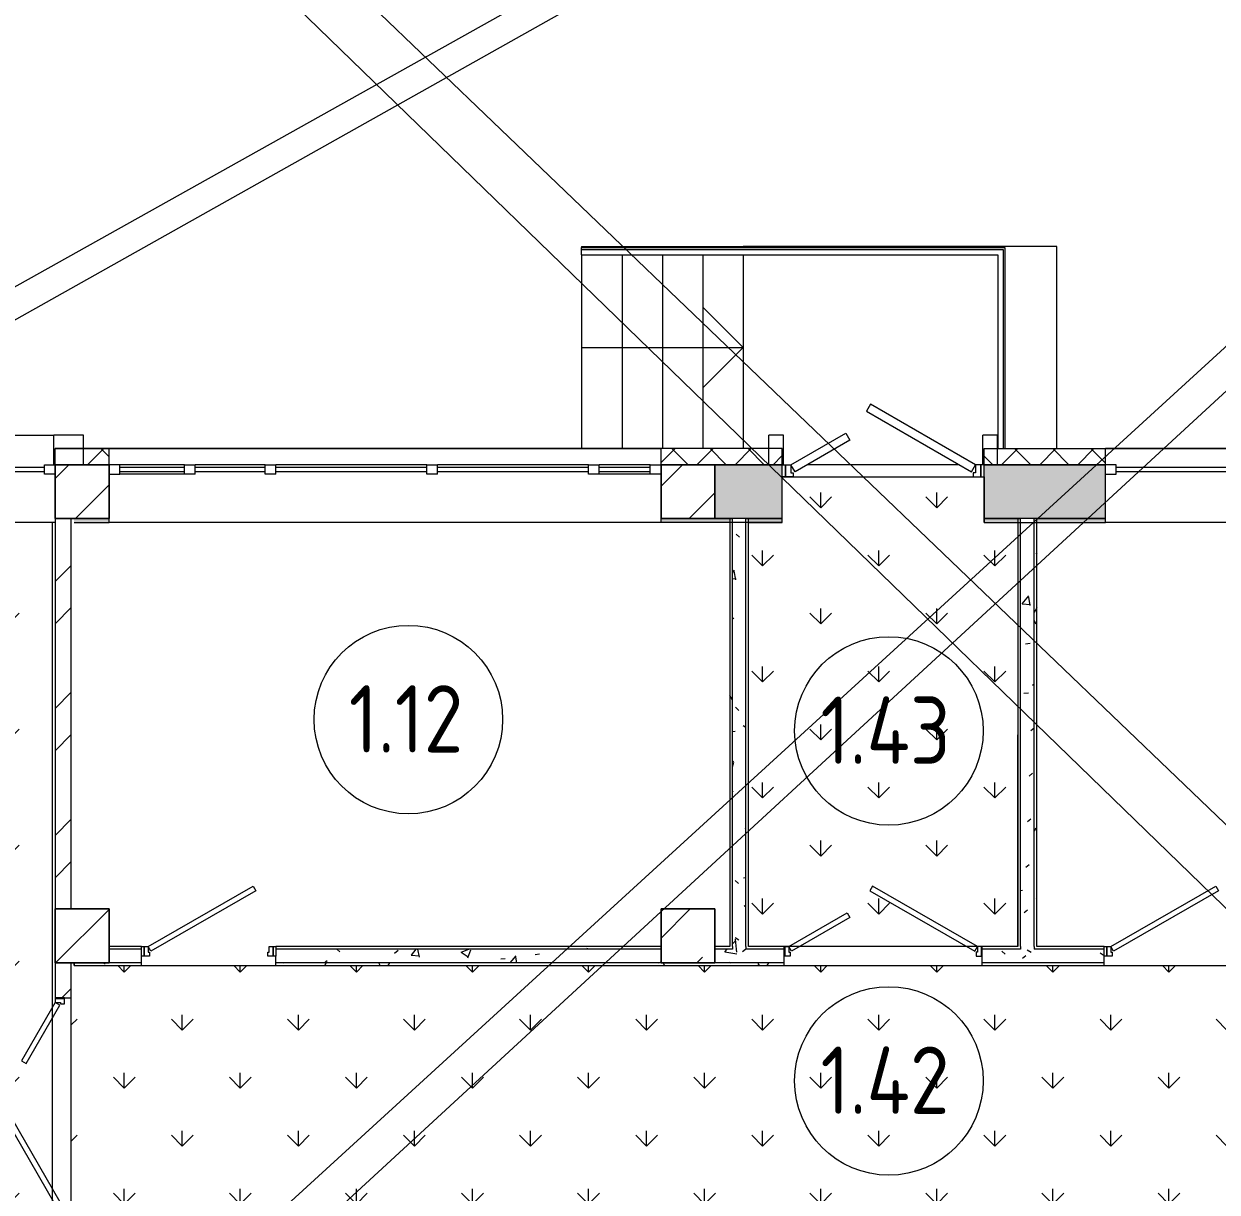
# Model space of a CAD drawing. Header units: millimetres. Extents: x -500089 to 1469082, y -290736 to 166440.
# Drawn here: x 1227521 to 1236384, y -17674 to -8995 of the extents above; entities that cross this region are included whole.
import ezdxf

# ---------------------------------------------------------------- set-up
doc = ezdxf.new("R2010")
doc.units = ezdxf.units.MM
for name, color, linetype, lineweight in [('Витраж', 7, 'Continuous', 0), ('Двери', 7, 'Continuous', 0), ('Лестницы', 7, 'Continuous', 0), ('Марки помещений', 7, 'Continuous', 0), ('Несущие колонны', 7, 'Continuous', 0), ('Ограждение', 7, 'Continuous', 0), ('Панели витража', 7, 'Continuous', 0), ('Перекрытие', 7, 'Continuous', 0), ('Стены внутренние', 7, 'Continuous', 0), ('Стены несущие', 7, 'Continuous', 0), ('Стены отделка', 7, 'Continuous', 0), ('Стены штриховка', 7, 'Continuous', 0), ('Стрелки вверх', 7, 'Continuous', 0), ('экспертиза ДУ пояснения', 6, 'Continuous', 0), ('экспертиза условные обозначения', 1, 'Continuous', 0)]:
    doc.layers.add(name, color=color, linetype=linetype, lineweight=lineweight)
doc.styles.add('GOST Common_1', font='', dxfattribs={"width": 0.9, "height": 700})
doc.styles.get('GOST Common_1').set_extended_font_data('GOST Common')
pattern_1 = [(50, (0, 0), (728.7365, -63.7558), [76.2, -838.2]), (355, (0, 0), (-140.9716, 764.2276), [60.96, -670.56]), (100.451, (60.7, -5.3), (587.77, 700.4668), [64.76, -712.36]), (46.184, (0, 203.2), (1084.316, -168.171), [114.3, -1257.3]), (96.636, (90.4, 189.2), (949.61, 989.71), [97.14, -1068.54]), (351.184, (0, 203.2), (949.6206, 989.701), [91.44, -1005.84]), (21, (101.6, 152.4), (606.4579, -409.0606), [76.2, -838.2]), (326, (101.6, 152.4), (247.2083, 736.753), [60.96, -670.56]), (71.451, (152.14, 118.3), (853.6683, 327.6855), [64.76, -712.36]), (37.5, (0, 0), (12.3547, 338.2201), [33.528, -628.904, 33.528, -647.192, -673.1]), (37.5, (0, 0), (12.3547, 338.2201), [-1343.152, 33.528, -639.572]), (7.5, (0, 0), (267.2789, 400.7221), [33.528, -354.584, 33.528, -613.664, -256.54]), (7.5, (0, 0), (267.2789, 400.7221), [-1035.304, 33.528, -223.012]), (327.5, (-226.57, 0), (542.36333, -22.91534), [33.528, -220.472, 33.528, -758.952, -1051.56]), (327.5, (-226.57, 0), (542.36333, -22.91534), [-1046.48, 33.528, -1018.032]), (317.5, (-328.17, 0), (592.517, 101.7071), [33.528, -296.672, 33.528, -492.76, -746.76]), (317.5, (-328.17, 0), (592.517, 101.7071), [-856.488, 33.528, -713.232])]
pattern_2 = [(0, (0, 0), (812.8, 203.2), [67.056, -542.544, 67.056, -542.544, -3251.2]), (0, (0, 0), (812.8, 203.2), [-1219.2, 67.056, -1152.144, 67.056, -542.544, -1422.4]), (0, (0, 0), (812.8, 203.2), [-3048, 67.056, -339.344, 67.056, -948.944]), (120, (304.8, 101.6), (-582.37636, 602.30545), [67.056, -542.544, 67.056, -542.544, -3251.2]), (120, (304.8, 101.6), (-582.37636, 602.30545), [-1219.2, 67.056, -1152.144, 67.056, -542.544, -1422.4]), (120, (304.8, 101.6), (-582.37636, 602.30545), [-3048, 67.056, -339.344, 67.056, -948.944]), (240, (406.4, 508), (-230.42364, -805.50545), [67.056, -542.544, 67.056, -542.544, -3251.2]), (240, (406.4, 508), (-230.42364, -805.50545), [-1219.2, 67.056, -1152.144, 67.056, -542.544, -1422.4]), (240, (406.4, 508), (-230.42364, -805.50545), [-3048, 67.056, -339.344, 67.056, -948.944])]
pattern_3 = [(90, (-249381.06, -328983.7), (-431.05229, 431.05229), [114.3, -747.80459]), (45, (-249381.06, -328983.7), (-431.0523, 431.0523), [114.3, -495.3]), (135, (-249381.06, -328983.7), (-431.0523, -431.0523), [114.3, -495.3])]

# ---------------------------------------------------------------- blocks, each defined once
blk = doc.blocks.new('ASVP_ДверьСтальная_2 полотна - Внутренняя 1370х2300h_полотна_ Г Л-2730697-З Этаж 01')
at = {"layer": 'Двери', "lineweight": 18}
for p, q in [((-94.4, 650), (-124.4, 598)), ((685, 200), (-94.4, 650)), ((-124.4, 598), (655, 148)), ((-685, 200), (-278, 435)), ((-248, 383), (-655, 148)), ((-278, 435), (-248, 383)), ((-750, 200), (-725, 200)), ((-750, 110), (-750, 200)), ((-725, 200), (-685, 200)), ((-725, 110), (-725, 200)), ((-725, 200), (-725, 110)), ((-655, 148), (-685, 200)), ((-685, 200), (-685, 140)), ((655, 148), (685, 200)), ((725, 200), (685, 200)), ((685, 200), (685, 140)), ((725, 110), (725, 200)), ((750, 200), (725, 200)), ((725, 200), (725, 110)), ((750, 110), (750, 200)), ((-725, 110), (-750, 110)), ((-669, 110), (-725, 110)), ((-685, 140), (-669, 140)), ((-669, 140), (-669, 110)), ((685, 140), (669, 140)), ((669, 140), (669, 110)), ((669, 110), (725, 110)), ((725, 110), (750, 110))]:
    blk.add_line(p, q, dxfattribs=at)
blk = doc.blocks.new('ASVP_ДверьДеревянная_2 полотна - Межкомнатная 1500х2000h_полотна_ Г Пр-2549012-З Этаж 01')
at = {"layer": 'Двери', "lineweight": 18}
for p, q in [((-750, 60), (116, 560)), ((116, 560), (136, 525.4)), ((136, 525.4), (-730, 25.4)), ((317, 310), (297, 275.4)), ((297, 275.4), (730, 25.4)), ((750, 60), (317, 310)), ((-785, 60), (-780, 60)), ((-785, -10), (-785, 60)), ((-780, 60), (-750, 60)), ((-780, -10), (-780, 60)), ((-780, 60), (-780, -10)), ((-730, 25.4), (-750, 60)), ((-750, 60), (-750, 20)), ((-750, 20), (-740, 20)), ((-740, 20), (-740, -10)), ((730, 25.4), (750, 60)), ((750, 20), (740, 20)), ((740, 20), (740, -10)), ((780, 60), (750, 60)), ((750, 60), (750, 20)), ((780, -10), (780, 60)), ((785, 60), (780, 60)), ((780, 60), (780, -10)), ((785, -10), (785, 60)), ((-780, -10), (-785, -10)), ((-740, -10), (-780, -10)), ((740, -10), (780, -10)), ((780, -10), (785, -10))]:
    blk.add_line(p, q, dxfattribs=at)
blk = doc.blocks.new('ADSK_КолоннаЖБ_Прямоугольная - 400x400 мм-V193-З Этаж 01')
at = {"layer": 'Несущие колонны'}
h = blk.add_hatch(dxfattribs=at)
h.set_pattern_fill('FP_9', color=256, style=0, pattern_type=2)
h.set_pattern_definition([(45, (-101100, -61100), (-449.0128, 449.0128), []), (45, (-100651, -61100), (-449.0128, 449.0128), [793.75, -158.75, 6.706, -152.044])])
h.paths.add_polyline_path([(200, -200), (200, 200), (-200, 200), (-200, -200)], flags=0)
at = {"layer": 'Несущие колонны', "lineweight": 18}
for p, q in [((-200, -200), (-200, 200)), ((-200, 200), (200, 200)), ((200, 200), (-200, 200)), ((-200, 200), (-200, -200)), ((200, 200), (200, -200)), ((200, -200), (200, 200)), ((200, -200), (-200, -200)), ((-200, -200), (200, -200))]:
    blk.add_line(p, q, dxfattribs=at)
blk = doc.blocks.new('ADSK_КолоннаЖБ_Прямоугольная - 400x400 мм-V194-З Этаж 01')
at = {"layer": 'Несущие колонны'}
h = blk.add_hatch(dxfattribs=at)
h.set_pattern_fill('FP_11', color=256, style=0, pattern_type=2)
h.set_pattern_definition([(45, (-105600, -61100), (-449.0128, 449.0128), []), (45, (-105151, -61100), (-449.0128, 449.0128), [793.75, -158.75, 6.706, -152.044])])
h.paths.add_polyline_path([(200, -200), (200, 200), (-200, 200), (-200, -200)], flags=0)
at = {"layer": 'Несущие колонны', "lineweight": 18}
for p, q in [((-200, -200), (-200, 200)), ((-200, 200), (200, 200)), ((200, 200), (-200, 200)), ((-200, 200), (-200, -200)), ((200, 200), (200, -200)), ((200, -200), (200, 200)), ((200, -200), (-200, -200)), ((-200, -200), (200, -200))]:
    blk.add_line(p, q, dxfattribs=at)
blk = doc.blocks.new('ADSK_КолоннаЖБ_Прямоугольная - 400x400 мм-V195-З Этаж 01')
at = {"layer": 'Несущие колонны'}
h = blk.add_hatch(dxfattribs=at)
h.set_pattern_fill('FP_12', color=256, style=0, pattern_type=2)
h.set_pattern_definition([(45, (-110100, -57800), (-449.0128, 449.0128), []), (45, (-109651, -57800), (-449.0128, 449.0128), [793.75, -158.75, 6.706, -152.044])])
h.paths.add_polyline_path([(200, -200), (200, 200), (-200, 200), (-200, -200)], flags=0)
at = {"layer": 'Несущие колонны', "lineweight": 18}
for p, q in [((-200, -200), (-200, 200)), ((-200, 200), (200, 200)), ((200, 200), (-200, 200)), ((-200, 200), (-200, -200)), ((200, 200), (200, -200)), ((200, -200), (200, 200)), ((200, -200), (-200, -200)), ((-200, -200), (200, -200))]:
    blk.add_line(p, q, dxfattribs=at)
blk = doc.blocks.new('ADSK_КолоннаЖБ_Прямоугольная - 400x400 мм-V196-З Этаж 01')
at = {"layer": 'Несущие колонны'}
h = blk.add_hatch(dxfattribs=at)
h.set_pattern_fill('FP_204', color=256, style=0, pattern_type=2)
h.set_pattern_definition([(45, (-75000, -61100), (-449.013, 449.013), []), (45, (-74551, -61100), (-449.013, 449.013), [793.75, -158.75, 6.706, -152.044])])
h.paths.add_polyline_path([(200, -200), (200, 200), (-200, 200), (-200, -200)], flags=0)
at = {"layer": 'Несущие колонны', "lineweight": 18}
for p, q in [((-200, -200), (-200, 200)), ((-200, 200), (200, 200)), ((200, 200), (-200, 200)), ((-200, 200), (-200, -200)), ((200, 200), (200, -200)), ((200, -200), (200, 200)), ((200, -200), (-200, -200)), ((-200, -200), (200, -200))]:
    blk.add_line(p, q, dxfattribs=at)
blk = doc.blocks.new('Ограждение - Ограждение-2617878-З Этаж 01')
at = {"layer": 'Ограждение'}
for p, q in [((64010, 12312.5), (65210, 12312.5)), ((64010, 12300), (64010, 12312.5)), ((64010, 12300), (65210, 12300)), ((64010, 12260), (64010, 12300)), ((64010, 12260), (65210, 12260)), ((65210, 12312.5), (67152.5, 12312.5)), ((65210, 12300), (67140, 12300)), ((65210, 12260), (67100, 12260)), ((67100, 12260), (67100, 10820)), ((67140, 12300), (67140, 10820)), ((67152.5, 12312.5), (67152.5, 10820))]:
    blk.add_line(p, q, dxfattribs=at)
blk = doc.blocks.new('Прямоугольный импост - 80х70 мм Белый-2682848-З Этаж 01')
at = {"layer": 'Витраж', "lineweight": 18}
for p, q in [((0, 35), (-80, 35)), ((-80, 35), (-80, -35)), ((-80, -35), (0, -35))]:
    blk.add_line(p, q, dxfattribs=at)
blk = doc.blocks.new('Системная панель - ASVP_Cтеклопакет Двухкамерный_36 мм-2678644-З Этаж 01')
at = {"layer": 'Панели витража', "lineweight": 18}
for p, q in [((-240, 18), (240, 18)), ((-240, -18), (-240, 18)), ((240, -18), (240, 18)), ((240, -18), (-240, -18))]:
    blk.add_line(p, q, dxfattribs=at)
blk = doc.blocks.new('Прямоугольный импост - 80х70 мм Белый-2682886-З Этаж 01')
at = {"layer": 'Витраж'}
for p, q in [((101860, 61300), (101380, 61300)), ((101860, 61230), (101380, 61230))]:
    blk.add_line(p, q, dxfattribs=at)
blk = doc.blocks.new('Системная панель - ASVP_Cтеклопакет Двухкамерный_36 мм-2673981-З Этаж 01')
at = {"layer": 'Панели витража', "lineweight": 18}
for p, q in [((-520, 18), (520, 18)), ((-520, -18), (-520, 18)), ((520, -18), (520, 18)), ((520, -18), (-520, -18))]:
    blk.add_line(p, q, dxfattribs=at)
blk = doc.blocks.new('Системная панель - ASVP_Cтеклопакет Двухкамерный_36 мм-2679230-З Этаж 01')
at = {"layer": 'Панели витража', "lineweight": 18}
for p, q in [((-190, 18), (190, 18)), ((-190, -18), (-190, 18)), ((190, -18), (190, 18)), ((190, -18), (-190, -18))]:
    blk.add_line(p, q, dxfattribs=at)
blk = doc.blocks.new('Прямоугольный импост - 80х70 мм Белый-2744760-З Этаж 01')
at = {"layer": 'Витраж'}
for p, q in [((120320, 61300), (119940, 61300)), ((120320, 61230), (119940, 61230))]:
    blk.add_line(p, q, dxfattribs=at)
blk = doc.blocks.new('Прямоугольный импост - 80х70 мм Белый-2682831-З Этаж 01')
at = {"layer": 'Витраж', "lineweight": 18}
for p, q in [((40, 35), (-40, 35)), ((-40, 35), (-40, -35)), ((40, 35), (40, -35)), ((-40, -35), (40, -35))]:
    blk.add_line(p, q, dxfattribs=at)
blk = doc.blocks.new('Системная панель - ASVP_Cтеклопакет Двухкамерный_36 мм-2672940-З Этаж 01')
at = {"layer": 'Панели витража', "lineweight": 18}
for p, q in [((-560, 18), (560, 18)), ((-560, -18), (-560, 18)), ((560, -18), (560, 18)), ((560, -18), (-560, -18))]:
    blk.add_line(p, q, dxfattribs=at)
blk = doc.blocks.new('Системная панель - ASVP_Cтеклопакет Двухкамерный_36 мм-2678646-З Этаж 01')
at = {"layer": 'Панели витража', "lineweight": 18}
for p, q in [((-560, 18), (560, 18)), ((-560, -18), (-560, 18)), ((560, -18), (560, 18)), ((560, -18), (-560, -18))]:
    blk.add_line(p, q, dxfattribs=at)
blk = doc.blocks.new('Прямоугольный импост - 80х70 мм Белый-2682836-З Этаж 01')
at = {"layer": 'Витраж', "lineweight": 18}
for p, q in [((40, 35), (-40, 35)), ((-40, 35), (-40, -35)), ((40, 35), (40, -35)), ((-40, -35), (40, -35))]:
    blk.add_line(p, q, dxfattribs=at)
blk = doc.blocks.new('Системная панель - ASVP_Cтеклопакет Двухкамерный_36 мм-2679231-З Этаж 01')
at = {"layer": 'Панели витража', "lineweight": 18}
for p, q in [((-260, 18), (260, 18)), ((-260, -18), (-260, 18)), ((260, -18), (260, 18)), ((260, -18), (-260, -18))]:
    blk.add_line(p, q, dxfattribs=at)
blk = doc.blocks.new('Системная панель - ASVP_Cтеклопакет Двухкамерный_36 мм-2674544-З Этаж 01')
at = {"layer": 'Панели витража', "lineweight": 18}
for p, q in [((-540, 18), (540, 18)), ((-540, -18), (-540, 18)), ((540, -18), (540, 18)), ((540, -18), (-540, -18))]:
    blk.add_line(p, q, dxfattribs=at)
blk = doc.blocks.new('Прямоугольный импост - 80х70 мм Белый-2682863-З Этаж 01')
at = {"layer": 'Витраж', "lineweight": 18}
for p, q in [((0, 35), (-80, 35)), ((-80, 35), (-80, -35)), ((0, 35), (0, -35)), ((-80, -35), (0, -35))]:
    blk.add_line(p, q, dxfattribs=at)
blk = doc.blocks.new('Прямоугольный импост - 80х70 мм Белый-2682891-З Этаж 01')
at = {"layer": 'Витраж', "lineweight": 18}
for p, q in [((0, 35), (-80, 35)), ((-80, 35), (-80, -35)), ((-80, -35), (0, -35))]:
    blk.add_line(p, q, dxfattribs=at)
blk = doc.blocks.new('Прямоугольный импост - 1х120 мм _наружный откос_ Белый-V251-З Этаж 01')
at = {"layer": 'Витраж'}
for p, q in [((128201, 61300), (128201, 61420)), ((129399, 61420), (128201, 61420)), ((129399, 61420), (129399, 61300))]:
    blk.add_line(p, q, dxfattribs=at)
blk = doc.blocks.new('Прямоугольный импост - 1х120 мм _наружный откос_ Белый-2750707-З Этаж 01')
at = {"layer": 'Витраж'}
for p, q in [((101301, 61300), (101301, 61420)), ((105399, 61420), (101301, 61420)), ((105399, 61420), (105399, 61300)), ((101860, 61300), (101380, 61300)), ((102460, 61300), (101940, 61300)), ((103660, 61300), (102540, 61300)), ((104860, 61300), (103740, 61300)), ((105320, 61300), (104940, 61300))]:
    blk.add_line(p, q, dxfattribs=at)
blk = doc.blocks.new('ASVP_ДверьДеревянная_2 полотна - Межкомнатная 1400х2000h_полотна_ Г Л-2760810-З Этаж 01')
at = {"layer": 'Двери', "lineweight": 18}
for p, q in [((-79.4, 520), (-99.4, 485.4)), ((-99.4, 485.4), (680, 35.4)), ((700, 70), (-79.4, 520)), ((-700, 70), (-267, 320)), ((-247, 285.4), (-680, 35.4)), ((-267, 320), (-247, 285.4)), ((-735, 70), (-730, 70)), ((-735, 0), (-735, 70)), ((-730, 0), (-735, 0)), ((-730, 70), (-700, 70)), ((-730, 0), (-730, 70)), ((-730, 70), (-730, 0)), ((-690, 0), (-730, 0)), ((-680, 35.4), (-700, 70)), ((-700, 70), (-700, 30)), ((-700, 30), (-690, 30)), ((-690, 30), (-690, 0)), ((680, 35.4), (700, 70)), ((700, 30), (690, 30)), ((690, 30), (690, 0)), ((690, 0), (730, 0)), ((730, 70), (700, 70)), ((700, 70), (700, 30)), ((730, 0), (730, 70)), ((735, 70), (730, 70)), ((730, 70), (730, 0)), ((730, 0), (735, 0)), ((735, 0), (735, 70))]:
    blk.add_line(p, q, dxfattribs=at)
blk = doc.blocks.new('ASVP_ДверьДеревянная_1 полотно - Входная_внутр_ 900х2000h_полотно_ Г Пр-2761213-З Этаж 01')
at = {"layer": 'Двери', "lineweight": 18}
for p, q in [((-450, 70), (329.4, 520)), ((349.4, 485.4), (-430, 35.4)), ((329.4, 520), (349.4, 485.4)), ((-500, 70), (-480, 70)), ((-500, 0), (-500, 70)), ((-480, 0), (-500, 0)), ((-480, 70), (-450, 70)), ((-480, 0), (-480, 70)), ((-480, 70), (-480, 0)), ((-440, 0), (-480, 0)), ((-430, 35.4), (-450, 70)), ((-450, 70), (-450, 30)), ((-450, 30), (-440, 30)), ((-440, 30), (-440, 0)), ((440, 30), (450, 30)), ((440, 0), (440, 30)), ((480, 0), (440, 0)), ((450, 70), (480, 70)), ((450, 30), (450, 70)), ((480, 70), (480, 0)), ((480, 70), (500, 70)), ((480, 0), (480, 70)), ((500, 0), (480, 0)), ((500, 70), (500, 0))]:
    blk.add_line(p, q, dxfattribs=at)
blk = doc.blocks.new('АР_СОШ_Верзилово_Сущ_Здание_rvt-2-З Этаж 01')
at = {"layer": 'Стены штриховка', "lineweight": 9}
h = blk.add_hatch(dxfattribs=at)
h.set_pattern_fill('FP_32', color=256, style=0, pattern_type=2)
h.set_pattern_definition([(45, (0, 0), (-141.42136, 141.42136), []), (135, (0, 0), (-141.42136, -141.42136), [])])
h.paths.add_polyline_path([(105800, 61300), (105800, 61420), (105400, 61420), (105400, 61300)], flags=0)
h.paths.add_polyline_path([(120556.3, 61300), (121300, 61300), (121300, 61420), (120400, 61420), (120400, 61300), (120410, 61300)], flags=0)
h.paths.add_polyline_path([(130854.3, 61300), (131420, 61300), (131420, 61420), (129400, 61420), (129400, 61300), (129452, 61300)], flags=0)
h.paths.add_polyline_path([(116300, 61300), (116300, 61420), (116110, 61420), (116110, 61300)], flags=0)
h.paths.add_polyline_path([(123700, 61300), (123700, 61420), (122800, 61420), (122800, 61300), (123340, 61300)], flags=0)
h.paths.add_polyline_path([(124900, 61300), (128200, 61300), (128200, 61420), (124900, 61420)], flags=0)
h = blk.add_hatch(dxfattribs=at)
h.set_pattern_fill('FP_31', color=256, style=0, pattern_type=2)
h.set_pattern_definition(pattern_1)
h.paths.add_polyline_path([(129400, 60900), (130900, 60900), (130900, 61300), (129400, 61300)], flags=0)
h.paths.add_polyline_path([(122800, 60900), (123700, 60900), (123700, 61300), (122800, 61300), (122800, 61163.6)], flags=0)
h.paths.add_polyline_path([(121300, 60900), (121300, 61300), (120800, 61300), (120800, 60900), (121050, 60900)], flags=0)
h.paths.add_polyline_path([(128200, 60900), (128200, 61300), (125300, 61300), (125300, 60900)], flags=0)
h.paths.add_polyline_path([(96400, 60900), (96400, 61300), (96300, 61300), (96300, 60900)], flags=0)
h = blk.add_hatch(dxfattribs=at)
h.set_pattern_fill('FP_2', color=256, style=0, pattern_type=2)
h.set_pattern_definition([(45, (0, 0), (-471.4634, 471.4634), []), (45, (314.3, 0), (-471.4634, 471.4634), [])])
h.paths.add_polyline_path([(115900, 54500), (116020, 54500), (116020, 55770), (115900, 55770), (115900, 55408.6)], flags=0)
h.paths.add_polyline_path([(115900, 57340), (116020, 57340), (116020, 57600), (115900, 57600)], flags=0)
h.paths.add_polyline_path([(115997.6, 58000), (116020, 58000), (116020, 60900), (115900, 60900), (115900, 58000), (115934.6, 58000)], flags=0)
h = blk.add_hatch(dxfattribs=at)
h.set_pattern_fill('FP_33', color=256, style=0, pattern_type=2)
h.set_pattern_definition([(0, (0, 0), (406.4, 101.6), [6.706, -298.094, 6.706, -298.094, -1625.6]), (0, (0, 0), (406.4, 101.6), [-609.6, 6.706, -602.894, 6.706, -298.094, -711.2]), (0, (0, 0), (406.4, 101.6), [-1524, 6.706, -196.494, 6.706, -501.294]), (120, (152.4, 50.8), (-291.18818, 301.152724), [6.706, -298.094, 6.706, -298.094, -1625.6]), (120, (152.4, 50.8), (-291.18818, 301.152724), [-609.6, 6.706, -602.894, 6.706, -298.094, -711.2]), (120, (152.4, 50.8), (-291.18818, 301.152724), [-1524, 6.706, -196.494, 6.706, -501.294]), (240, (203.2, 254), (-115.21182, -402.752724), [6.706, -298.094, 6.706, -298.094, -1625.6]), (240, (203.2, 254), (-115.21182, -402.752724), [-609.6, 6.706, -602.894, 6.706, -298.094, -711.2]), (240, (203.2, 254), (-115.21182, -402.752724), [-1524, 6.706, -196.494, 6.706, -501.294])])
h.paths.add_polyline_path([(130870, 60870), (130870, 60900), (129400, 60900), (129400, 60870), (130216, 60870)], flags=0)
h.paths.add_polyline_path([(120910, 60870), (120910, 60900), (120400, 60900), (120400, 60870), (120902.3, 60870)], flags=0)
h.paths.add_polyline_path([(121050, 60870), (121300, 60870), (121300, 60900), (121050, 60900), (121050, 60891.7)], flags=0)
h.paths.add_polyline_path([(122800, 60870), (123050, 60870), (123050, 60900), (122800, 60900)], flags=0)
h.paths.add_polyline_path([(125300, 60870), (128200, 60870), (128200, 60900), (124900, 60900), (124900, 60870), (125004.2, 60870)], flags=0)
h.paths.add_polyline_path([(123190, 60870), (123700, 60870), (123700, 60900), (123190, 60900), (123190, 60878.4)], flags=0)
h.paths.add_polyline_path([(116040, 60870), (116300, 60870), (116300, 60900), (116040, 60900)], flags=0)
h = blk.add_hatch(dxfattribs=at)
h.set_pattern_fill('FP_174', color=256, style=0, pattern_type=2)
h.set_pattern_definition(pattern_2)
h.paths.add_polyline_path([(120930, 57720), (120930, 60900), (120910, 60900), (120910, 57720)], flags=0)
h = blk.add_hatch(dxfattribs=at)
h.set_pattern_fill('FP_31', color=256, style=0, pattern_type=2)
h.set_pattern_definition(pattern_1)
h.paths.add_polyline_path([(121030, 57700), (121030, 60900), (120930, 60900), (120930, 57700)], flags=0)
h = blk.add_hatch(dxfattribs=at)
h.set_pattern_fill('FP_174', color=256, style=0, pattern_type=2)
h.set_pattern_definition(pattern_2)
h.paths.add_polyline_path([(121050, 57720), (121050, 60900), (121030, 60900), (121030, 57720)], flags=0)
h = blk.add_hatch(dxfattribs=at)
h.set_pattern_fill('FP_31', color=256, style=0, pattern_type=2)
h.set_pattern_definition(pattern_1)
h.paths.add_polyline_path([(123170, 57700), (123170, 60900), (123070, 60900), (123070, 57700)], flags=0)
h = blk.add_hatch(dxfattribs=at)
h.set_pattern_fill('FP_174', color=256, style=0, pattern_type=2)
h.set_pattern_definition(pattern_2)
h.paths.add_polyline_path([(123190, 57720), (123190, 60900), (123170, 60900), (123170, 57720)], flags=0)
h = blk.add_hatch(dxfattribs=at)
h.set_pattern_fill('FP_174', color=256, style=0, pattern_type=2)
h.set_pattern_definition(pattern_2)
h.paths.add_polyline_path([(116540, 57700), (116540, 57720), (116300, 57720), (116300, 57700)], flags=0)
h.paths.add_polyline_path([(117540, 57700), (120400, 57700), (120400, 57720), (117540, 57720)], flags=0)
h.paths.add_polyline_path([(130900, 57700), (130900, 57720), (125300, 57720), (125300, 57700), (129452, 57700)], flags=0)
h.paths.add_polyline_path([(121315, 57700), (121315, 57720), (121030, 57720), (121030, 57700), (121050, 57700)], flags=0)
h.paths.add_polyline_path([(123170, 57700), (123690, 57700), (123690, 57720), (123170, 57720)], flags=0)
h.paths.add_polyline_path([(120800, 57700), (120930, 57700), (120930, 57720), (120800, 57719.3)], flags=0)
h.paths.add_polyline_path([(123070, 57700), (123070, 57720), (122785, 57720), (122785, 57700), (123050, 57700)], flags=0)
h.paths.add_polyline_path([(124900, 57700), (124900, 57720), (124690, 57720), (124690, 57700)], flags=0)
h = blk.add_hatch(dxfattribs=at)
h.set_pattern_fill('FP_31', color=256, style=0, pattern_type=2)
h.set_pattern_definition(pattern_1)
h.paths.add_polyline_path([(123641.3, 57600), (123690, 57600), (123690, 57700), (122785, 57700), (122785, 57600), (123484.3, 57600)], flags=0)
h.paths.add_polyline_path([(130900, 57600), (130900, 57700), (125300, 57700), (125300, 57600), (129452, 57600)], flags=0)
h.paths.add_polyline_path([(120800, 57600), (121315, 57600), (121315, 57700), (120800, 57700), (120800, 57650)], flags=0)
h.paths.add_polyline_path([(120400, 57600), (120400, 57700), (117540, 57700), (117540, 57600), (119860.6, 57600)], flags=0)
h.paths.add_polyline_path([(124690, 57600), (124900, 57600), (124900, 57700), (124690, 57700), (124690, 57650)], flags=0)
h.paths.add_polyline_path([(116300, 57600), (116540, 57600), (116540, 57700), (116300, 57700), (116300, 57648)], flags=0)
h = blk.add_hatch(dxfattribs=at)
h.set_pattern_fill('FP_174', color=256, style=0, pattern_type=2)
h.set_pattern_definition(pattern_2)
h.paths.add_polyline_path([(124900, 57580), (130900, 57580), (130900, 57600), (124690, 57600), (124690, 57580)], flags=0)
h.paths.add_polyline_path([(119710, 57580), (121315, 57580), (121315, 57600), (117540, 57600), (117540, 57580)], flags=0)
h.paths.add_polyline_path([(116040, 57580), (116540, 57580), (116540, 57600), (116040, 57600)], flags=0)
h.paths.add_polyline_path([(123444.2, 57580), (123690, 57580), (123690, 57600), (122785, 57600), (122785, 57580), (123170, 57580)], flags=0)
at = {"layer": 'Лестницы'}
for p, q in [((119810, 62920), (119810, 62912.5)), ((119810, 62920), (120110, 62920)), ((119810, 62920), (119810, 62912.5)), ((119810, 62860), (119810, 61420)), ((119810, 62860), (119810, 61420)), ((120110, 62920), (120410, 62920)), ((120110, 62920), (120110, 62912.5)), ((120110, 62920), (120110, 62912.5)), ((120110, 62860), (120110, 61420)), ((120110, 62860), (120110, 61420)), ((120410, 62920), (120710, 62920)), ((120410, 62920), (120410, 62912.5)), ((120410, 62920), (120410, 62912.5)), ((120410, 62860), (120410, 61420)), ((120410, 62860), (120410, 61420)), ((120710, 62920), (121010, 62920)), ((120710, 62920), (120710, 62912.5)), ((120710, 62920), (120710, 62912.5)), ((120710, 62860), (120710, 61420)), ((120710, 62860), (120710, 61420)), ((121010, 62920), (121010, 62912.5)), ((121010, 62860), (121010, 61420))]:
    blk.add_line(p, q, dxfattribs=at)
at = {"layer": 'Перекрытие'}
for p, q in [((123340, 62920), (121010, 62920)), ((121010, 62920), (121010, 62912.5)), ((121010, 62860), (121010, 61420)), ((123340, 61420), (123340, 62920)), ((122615, 61300), (121485, 61300))]:
    blk.add_line(p, q, dxfattribs=at)
at = {"layer": 'Стены внутренние'}
for p, q in [((110310, 61519), (115890, 61519)), ((116300, 61421), (120400, 61421)), ((116300, 61421), (116300, 61420)), ((120400, 61421), (120400, 61420)), ((123700, 61421), (124900, 61421)), ((123700, 61421), (123700, 61420)), ((115900, 60870), (110300, 60870)), ((120400, 60870), (116300, 60870)), ((124900, 60870), (123700, 60870))]:
    blk.add_line(p, q, dxfattribs=at)
at = {"layer": 'Стены несущие'}
for p, q in [((116110, 61519), (115890, 61519)), ((115890, 61299), (115890, 61519)), ((116110, 61300), (116110, 61519)), ((121310, 61519), (121199.9, 61519)), ((121199.9, 61299), (121199.9, 61519)), ((121310, 61300), (121310, 61519)), ((122899.9, 61519), (122790, 61519)), ((122790, 61300), (122790, 61519)), ((122899.9, 61299), (122899.9, 61519)), ((116300, 61421), (115900, 61421)), ((115900, 61420), (115900, 61421)), ((116300, 61420), (115900, 61420)), ((116300, 61420), (116300, 61421)), ((121300, 61421), (120400, 61421)), ((120400, 61420), (120400, 61421)), ((121300, 61420), (120400, 61420)), ((121300, 61420), (121300, 61421)), ((122800, 61421), (123700, 61421)), ((122800, 61420), (122800, 61421)), ((122800, 61420), (123700, 61420)), ((123700, 61420), (123700, 61421)), ((115900, 61299), (115890, 61299)), ((121300, 61300), (120800, 61300)), ((120800, 61300), (121300, 61300)), ((121199.9, 61299), (121300, 61299)), ((123700, 61300), (122800, 61300)), ((122800, 61300), (123700, 61300)), ((122800, 61299), (122899.9, 61299)), ((123700, 60900), (123700, 61300)), ((121300, 60900), (121300, 61210)), ((122800, 60900), (122800, 61210)), ((115900, 60900), (115900, 60870)), ((116020, 58000), (116020, 60900)), ((120800, 60900), (120910, 60900)), ((121300, 60900), (120800, 60900)), ((120910, 60900), (120930, 60900)), ((120930, 57720), (120930, 60900)), ((121030, 60900), (121050, 60900)), ((121030, 57720), (121030, 60900)), ((121050, 60900), (121300, 60900)), ((122800, 60900), (123050, 60900)), ((123700, 60900), (122800, 60900)), ((123050, 60900), (123070, 60900)), ((123070, 57720), (123070, 60900)), ((123170, 60900), (123190, 60900)), ((123170, 57720), (123170, 60900)), ((123190, 60900), (123700, 60900)), ((115900, 60870), (115900, 58000)), ((116540, 57700), (116300, 57700)), ((120400, 57700), (117540, 57700)), ((120930, 57700), (120800, 57700)), ((120930, 57720), (120930, 57700)), ((121030, 57720), (121030, 57700)), ((121315, 57700), (121030, 57700)), ((123070, 57700), (122785, 57700)), ((123070, 57720), (123070, 57700)), ((123170, 57720), (123170, 57700)), ((123690, 57700), (123170, 57700)), ((116540, 57600), (116540, 57650)), ((117540, 57600), (117540, 57650)), ((121315, 57600), (121315, 57650)), ((122785, 57600), (122785, 57650)), ((123690, 57600), (123690, 57650)), ((115900, 57600), (115900, 57340)), ((116020, 57340), (116020, 57600)), ((116540, 57600), (116300, 57600)), ((120400, 57600), (117540, 57600)), ((121315, 57600), (120800, 57600)), ((123690, 57600), (122785, 57600)), ((115970, 57340), (116020, 57340))]:
    blk.add_line(p, q, dxfattribs=at)
at = {"layer": 'Стены отделка', "lineweight": 9}
for p, q in [((115900, 61420), (116300, 61420)), ((115900, 61300), (115900, 61420)), ((116300, 61300), (116300, 61420)), ((121300, 61420), (120400, 61420)), ((120400, 61300), (120400, 61420)), ((121300, 61300), (121300, 61420)), ((122800, 61420), (123700, 61420)), ((122800, 61300), (122800, 61420)), ((123700, 61300), (123700, 61420)), ((116300, 60870), (116300, 60900)), ((120400, 60870), (120400, 60900)), ((120910, 60900), (120910, 57720)), ((121050, 57720), (121050, 60900)), ((121300, 60870), (121300, 60900)), ((122800, 60870), (122800, 60900)), ((123050, 60900), (123050, 57720)), ((123190, 57720), (123190, 60900)), ((123700, 60870), (123700, 60900)), ((116040, 60870), (116300, 60870)), ((121300, 60870), (120400, 60870)), ((122800, 60870), (123700, 60870)), ((116540, 57720), (116300, 57720)), ((120400, 57720), (117540, 57720)), ((120910, 57720), (120800, 57720)), ((121315, 57720), (121050, 57720)), ((123050, 57720), (122785, 57720)), ((123690, 57720), (123190, 57720)), ((116040, 57580), (116540, 57580)), ((116540, 57580), (116540, 57600)), ((117540, 57580), (117540, 57600)), ((117540, 57580), (121315, 57580)), ((121315, 57580), (121315, 57600)), ((122785, 57580), (122785, 57600)), ((122785, 57580), (123690, 57580)), ((123690, 57580), (123690, 57600))]:
    blk.add_line(p, q, dxfattribs=at)
at = {"layer": 'Стены штриховка'}
blk.add_line((116040, 57580), (116040, 57600), dxfattribs=at)
at = {"color": 8, "lineweight": 9, "true_color": 0x7f7f7f}
for name, p in [('Ограждение - Ограждение-2617878-З Этаж 01', (55800, 50600)), ('ASVP_ДверьСтальная_2 полотна - Внутренняя 1370х2300h_полотна_ Г Л-2730697-З Этаж 01', (122050, 61100)), ('Прямоугольный импост - 1х120 мм _наружный откос_ Белый-2750707-З Этаж 01', (15000, 0)), ('Прямоугольный импост - 1х120 мм _наружный откос_ Белый-V251-З Этаж 01', (-4500, 0)), ('Системная панель - ASVP_Cтеклопакет Двухкамерный_36 мм-2674544-З Этаж 01', (115280, 61265)), ('ADSK_КолоннаЖБ_Прямоугольная - 400x400 мм-V194-З Этаж 01', (116100, 61100)), ('Прямоугольный импост - 80х70 мм Белый-2682886-З Этаж 01', (15000, 0)), ('Системная панель - ASVP_Cтеклопакет Двухкамерный_36 мм-2678644-З Этаж 01', (116620, 61265)), ('Системная панель - ASVP_Cтеклопакет Двухкамерный_36 мм-2679231-З Этаж 01', (117200, 61265)), ('Системная панель - ASVP_Cтеклопакет Двухкамерный_36 мм-2678646-З Этаж 01', (118100, 61265)), ('Системная панель - ASVP_Cтеклопакет Двухкамерный_36 мм-2672940-З Этаж 01', (119300, 61265)), ('Прямоугольный импост - 80х70 мм Белый-2744760-З Этаж 01', (0, 0)), ('Системная панель - ASVP_Cтеклопакет Двухкамерный_36 мм-2679230-З Этаж 01', (120130, 61265)), ('ADSK_КолоннаЖБ_Прямоугольная - 400x400 мм-V196-З Этаж 01', (120600, 61100)), ('Системная панель - ASVP_Cтеклопакет Двухкамерный_36 мм-2673981-З Этаж 01', (124300, 61265)), ('ASVP_ДверьДеревянная_1 полотно - Входная_внутр_ 900х2000h_полотно_ Г Пр-2761213-З Этаж 01', (117040, 57650)), ('ASVP_ДверьДеревянная_2 полотна - Межкомнатная 1400х2000h_полотна_ Г Л-2760810-З Этаж 01', (122050, 57650)), ('ASVP_ДверьДеревянная_1 полотно - Входная_внутр_ 900х2000h_полотно_ Г Пр-2761213-З Этаж 01', (124190, 57650)), ('ADSK_КолоннаЖБ_Прямоугольная - 400x400 мм-V193-З Этаж 01', (116100, 57800)), ('ADSK_КолоннаЖБ_Прямоугольная - 400x400 мм-V195-З Этаж 01', (120600, 57800))]:
    blk.add_blockref(name, p, dxfattribs=at)
at = {"color": 8, "lineweight": 9, "true_color": 0x7f7f7f, "extrusion": (0, 0, -1), "rotation": 180}
for name, p in [('Прямоугольный импост - 80х70 мм Белый-2682848-З Этаж 01', (-115900, 61265)), ('Прямоугольный импост - 80х70 мм Белый-2682836-З Этаж 01', (-116900, 61265)), ('Прямоугольный импост - 80х70 мм Белый-2682836-З Этаж 01', (-117500, 61265)), ('Прямоугольный импост - 80х70 мм Белый-2682831-З Этаж 01', (-118700, 61265)), ('Прямоугольный импост - 80х70 мм Белый-2682831-З Этаж 01', (-119900, 61265)), ('Прямоугольный импост - 80х70 мм Белый-2682848-З Этаж 01', (-120400, 61265))]:
    blk.add_blockref(name, p, dxfattribs=at)
at = {"color": 8, "lineweight": 9, "true_color": 0x7f7f7f}
for name, p, rotation in [('Прямоугольный импост - 80х70 мм Белый-2682891-З Этаж 01', (116300, 61265), 180), ('Прямоугольный импост - 80х70 мм Белый-2682863-З Этаж 01', (123700, 61265), 180), ('ASVP_ДверьДеревянная_2 полотна - Межкомнатная 1500х2000h_полотна_ Г Пр-2549012-З Этаж 01', (115960, 56555), 90)]:
    blk.add_blockref(name, p, dxfattribs=dict(at, rotation=rotation))
blk = doc.blocks.new('ASVP_Марка_Помещение_ОдноЗначение - Номер-684784-З Этаж 01')
at = {"layer": 'Марки помещений'}
blk.add_circle((0, 0), 3.5, dxfattribs=at)

msp = doc.modelspace()

# ---------------------------------------------------------------- hatches: boundary and pattern name
at = {"layer": 'экспертиза условные обозначения', "lineweight": 0}
h = msp.add_hatch(dxfattribs=at)
h.set_pattern_fill('GRASS', color=3, scale=24)
h.set_pattern_definition(pattern_3)
h.paths.add_polyline_path([(1203062.185, -12470.488), (1203062.185, -15370.488), (1203493.885, -15370.488), (1203493.885, -15103.688), (1204500.285, -15103.688), (1204500.285, -15370.488), (1204553.585, -15370.701), (1204553.585, -15450.488), (1219523.385, -15430.488), (1219523.385, -19045.488), (1219503.385, -19045.488), (1219503.385, -19070.488), (1227733.585, -19070.488), (1227733.585, -12700.488), (1207723.585, -12700.488), (1207723.585, -12470.488), (1207553.585, -12470.488), (1207553.585, -12340.488), (1206043.585, -12340.488), (1206043.585, -12470.488), (1204153.985, -12470.488), (1204153.985, -12340.488), (1203143.985, -12340.488), (1203143.985, -12470.488)])
h = msp.add_hatch(dxfattribs=at)
h.set_pattern_fill('GRASS', color=4, scale=24)
h.set_pattern_definition(pattern_3)
h.paths.add_polyline_path([(1232903.585, -12700.488), (1233153.585, -12700.488), (1233153.585, -12360.488), (1234653.585, -12360.488), (1234653.585, -12700.488), (1234903.585, -12700.488), (1234901.08, -15850.488), (1232903.585, -15850.488)])
h = msp.add_hatch(dxfattribs=at)
h.set_pattern_fill('GRASS', color=3, scale=24)
h.set_pattern_definition(pattern_3)
h.paths.add_polyline_path([(1227873.585, -16230.488), (1227873.585, -15970.488), (1227893.585, -15970.488), (1227893.585, -15990.488), (1242723.585, -15990.488), (1242723.585, -16170.488), (1243063.585, -16170.488), (1243063.585, -17370.488), (1242723.585, -17370.488), (1242723.585, -17990.488), (1227893.585, -17990.488), (1227893.585, -18010.488), (1227873.585, -18010.488)])

# ---------------------------------------------------------------- linework, layer by layer
at = {"layer": 'Стрелки вверх'}
for p, q in [((1232863.585, -11400.488), (1232563.585, -11100.488)), ((1231663.585, -11400.488), (1231963.585, -11400.488)), ((1231963.585, -11400.488), (1232263.585, -11400.488)), ((1232263.585, -11400.488), (1232563.585, -11400.488)), ((1232563.585, -11400.488), (1232863.585, -11400.488)), ((1232863.585, -11400.488), (1232563.585, -11700.488))]:
    msp.add_line(p, q, dxfattribs=at)
at = {"layer": 'экспертиза ДУ пояснения'}
for p, q in [((1136153.219, -62046.632), (1328250.608, 45463.519)), ((1328250.608, 45463.519), (1137077.022, -61998.548)), ((1169527.42, -72584.253), (1283545.83, 31674.308)), ((1283545.83, 31674.308), (1170451.223, -72536.169))]:
    msp.add_line(p, q, dxfattribs=at)
at = {"layer": 'экспертиза ДУ пояснения', "elevation": 0}
for points in [[(1181121.762, 38102.252), (1264778.06, -43044.918)], [(1265651.886, -42942.85), (1181121.762, 38102.252)]]:
    msp.add_lwpolyline(points, dxfattribs=at)
at = {"layer": 'экспертиза условные обозначения', "color": 4, "lineweight": 0}
msp.add_lwpolyline([(1232903.585, -12700.488), (1233153.585, -12700.488), (1233153.585, -12360.488), (1234653.585, -12360.488), (1234653.585, -12700.488), (1234903.585, -12700.488), (1234901.08, -15850.488), (1232903.585, -15850.488), (1232903.585, -12700.488)], dxfattribs=at)
at = {"layer": 'экспертиза условные обозначения', "color": 3, "lineweight": 0}
for points in [[(1204553.585, -15450.488), (1219523.385, -15430.488), (1219523.385, -19045.488), (1219503.385, -19045.488), (1219503.385, -19070.488), (1227733.585, -19070.488), (1227733.585, -12700.488), (1207723.585, -12700.488)], [(1227873.585, -16230.488), (1227873.585, -15970.488), (1227893.585, -15970.488), (1227893.585, -15990.488), (1242723.585, -15990.488), (1242723.585, -16170.488), (1243063.585, -16170.488), (1243063.585, -17370.488), (1242723.585, -17370.488), (1242723.585, -17990.488), (1227893.585, -17990.488), (1227893.585, -18010.488), (1227873.585, -18010.488), (1227873.585, -16230.488)]]:
    msp.add_lwpolyline(points, dxfattribs=at)

# ---------------------------------------------------------------- block references
msp.add_blockref('АР_СОШ_Верзилово_Сущ_Здание_rvt-2-З Этаж 01', (1111853.585, -73570.488))
at = {"layer": 'Марки помещений', "xscale": 199.9999999999999, "yscale": 199.9999999999999, "zscale": 199.9999999999999}
for p in [(1230376.688, -14163.986), (1233945.88, -14248.162), (1233945.88, -16848.162)]:
    msp.add_blockref('ASVP_Марка_Помещение_ОдноЗначение - Номер-684784-З Этаж 01', p, dxfattribs=at)

# ---------------------------------------------------------------- texts
at = {"layer": 'Марки помещений', "char_height": 500, "attachment_point": 1, "style": 'GOST Common_1'}
for s, insert, width in [('1.12', (1229934.774, -13908.536), 1096.7085), ('1.43', (1233438.266, -13992.712), 1255.44262), ('1.42', (1233438.266, -16592.712), 1255.44262)]:
    msp.add_mtext(s, dxfattribs=dict(at, insert=insert, width=width))

doc.saveas('drawing.dxf')
